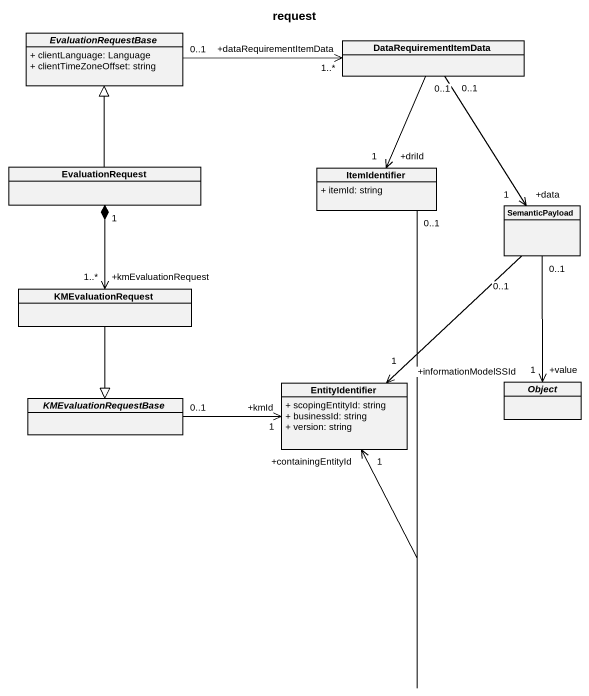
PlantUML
@startuml
title request
hide circle
hide empty members
skinparam classAttributeIconSize 0
abstract class EvaluationRequestBase {
  + clientLanguage: Language
  + clientTimeZoneOffset: string
}
class DataRequirementItemData
class EvaluationRequest
class ItemIdentifier {
  + itemId: string
}
class SemanticPayload
class KMEvaluationRequest
abstract class KMEvaluationRequestBase
class EntityIdentifier {
  + scopingEntityId: string
  + businessId: string
  + version: string
}
abstract class "Object" as Object_
EvaluationRequestBase "0..1" -right-> "+dataRequirementItemData\n1..*" DataRequirementItemData
DataRequirementItemData "0..1" --> "+driId\n1" ItemIdentifier
DataRequirementItemData "0..1" --> "+data\n1" SemanticPayload
EvaluationRequest -up-|> EvaluationRequestBase
EvaluationRequest "1" *--> "+kmEvaluationRequest\n1..*" KMEvaluationRequest
ItemIdentifier "0..1" --> "+containingEntityId\n1" EntityIdentifier
SemanticPayload "0..1" --> "+informationModelSSId\n1" EntityIdentifier
SemanticPayload "0..1" --> "+value\n1" Object_
KMEvaluationRequest --|> KMEvaluationRequestBase
KMEvaluationRequestBase "0..1" -right-> "+kmId\n1" EntityIdentifier
@enduml
